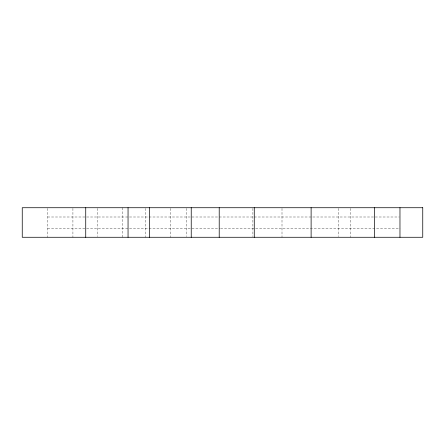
<?xml version="1.0" encoding="UTF-8"?>
<svg xmlns="http://www.w3.org/2000/svg" width="445" height="445" viewBox="0 0 445 445"><rect width="100%" height="100%" fill="white"/><g stroke="black" fill="none" stroke-linecap="round" stroke-linejoin="round"><path stroke-width="0.33" stroke-dasharray="2.23 1.67" d="M47.593 216.999L374.54 216.999M375.23 216.999L399.282 216.999M47.593 228.686L219.852 228.686M220.548 228.686L399.972 228.686M350.488 208.41L350.488 237.274M338.506 208.41L338.506 236.59M282.002 208.41L282.002 237.274M252.893 208.41L252.893 236.59M186.227 208.41L186.227 236.59M170.513 208.41L170.513 237.274M145.281 208.41L145.281 237.274M122.308 207.726L122.308 237.274M97.761 208.41L97.761 236.59M72.919 208.41L72.919 237.274M47.593 208.41L47.593 237.274"/><path stroke-width="0.67" d="M399.972 207.726L399.972 237.274M374.54 207.726L374.54 237.274M311.116 207.726L311.116 237.274M254.267 207.726L254.267 237.274M219.213 207.726L219.213 237.274M191.233 207.726L191.233 237.274M149.481 207.726L149.481 237.274M128.049 207.726L128.049 237.274M85.735 207.726L85.735 237.274M422.75 207.726L22.25 207.726L22.25 237.274L422.75 237.274L422.75 207.726"/></g></svg>
